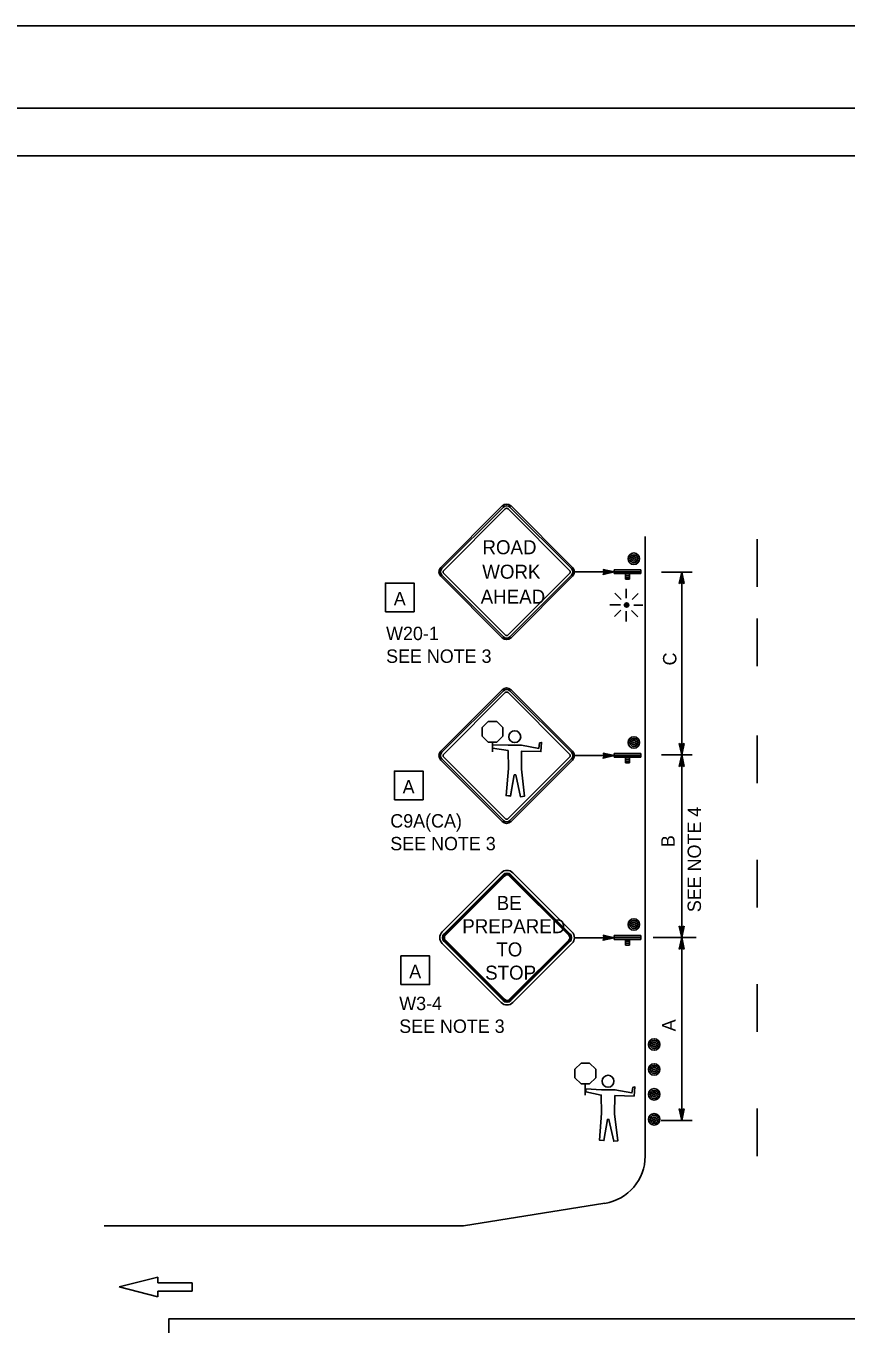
# Model space of a CAD drawing. Extents: x -893 to 867, y -474 to 712.
# Drawn here: x 9 to 438, y 33 to 712 of the extents above; entities that cross this region are included whole.
import ezdxf

# ---------------------------------------------------------------- set-up
doc = ezdxf.new("R2010")
doc.units = 0
for name, color, linetype in [('border_PLOTTING-ELEMENTS', 7, 'Continuous'), ('border_rw_22x34_Cut_Lines', 7, 'Continuous'), ('border_SHEET', 7, 'Continuous'), ('pp_PRESENTATION', 7, 'Continuous'), ('rd_PAVEMENT', 7, 'Continuous'), ('tcd_SIGN-ROADSIDE', 7, 'Continuous'), ('tcd_SIGN-ROADSIDE-anno', 7, 'Continuous'), ('temp_TRAFFIC-CONES', 7, 'Continuous'), ('temp_TRAFFIC-CONTROL-anno', 7, 'Continuous')]:
    doc.layers.add(name, color=color, linetype=linetype)

msp = doc.modelspace()

# ---------------------------------------------------------------- linework, layer by layer
at = {"layer": 'border_PLOTTING-ELEMENTS'}
for points in [[(-893.45, -474.04), (866.55, -474.04), (866.55, 711.96), (-893.45, 711.96)], [(-863.45, -431.04), (836.55, -431.04), (836.55, 668.96), (-863.45, 668.96)]]:
    msp.add_lwpolyline(points, close=True, dxfattribs=at)
at = {"layer": 'border_rw_22x34_Cut_Lines'}
msp.add_line((-863.45, 668.96), (836.55, 668.96), dxfattribs=at)
at = {"layer": 'border_SHEET'}
msp.add_line((-813.45, 643.96), (811.55, 643.96), dxfattribs=at)
at = {"layer": 'pp_PRESENTATION'}
for p, q in [((57.29, 52.39), (77.62, 57.6)), ((77.62, 57.6), (77.62, 54.51)), ((77.62, 54.51), (95.55, 54.51)), ((95.55, 54.51), (95.55, 52.39)), ((77.61, 47.17), (57.29, 52.39)), ((95.55, 50.26), (77.61, 50.26)), ((77.61, 50.26), (77.61, 47.17)), ((95.55, 52.39), (95.55, 50.26))]:
    msp.add_line(p, q, dxfattribs=at)
msp.add_lwpolyline([(39.83, -139.02), (135.07, -139.02), (199.47, -1.58), (535.92, -1.58), (578.54, -58.26), (751.49, 48.54), (751.49, 195.4), (620.54, 195.4), (620.54, 125.74), (474.81, 35.74), (83.37, 35.74), (83.37, -7.04), (39.83, -7.04)], close=True, dxfattribs=at)
at = {"layer": 'rd_PAVEMENT'}
for p, q in [((332.51, 120.83), (332.51, 444.89)), ((237.51, 84.31), (311.46, 96.15)), ((49.51, 84.31), (237.51, 84.31))]:
    msp.add_line(p, q, dxfattribs=at)
for points in [[(391.01, 418.53), (391.01, 443.53)], [(391.01, 377.03), (391.01, 402.03)], [(391.01, 315.83), (391.01, 340.83)], [(391.01, 250.83), (391.01, 275.83)], [(391.01, 185.83), (391.01, 210.83)], [(391.01, 120.83), (391.01, 145.83)]]:
    msp.add_lwpolyline(points, dxfattribs=at)
msp.add_arc((307.51, 120.83), 25, 279.0903, 0, dxfattribs=at)
at = {"layer": 'tcd_SIGN-ROADSIDE'}
for p, q in [((225.58, 428.71), (257.76, 460.88)), ((226.16, 428.13), (258.33, 460.31)), ((227.12, 427.17), (259.29, 459.35)), ((260.82, 459.35), (292.99, 427.17)), ((261.78, 460.31), (293.95, 428.13)), ((262.35, 460.88), (294.53, 428.71)), ((257.76, 391.94), (225.58, 424.11)), ((258.33, 392.51), (226.16, 424.68)), ((259.29, 393.47), (227.12, 425.64)), ((292.99, 425.64), (260.82, 393.47)), ((293.95, 424.68), (261.78, 392.51)), ((294.53, 424.11), (262.35, 391.94)), ((316.38, 425.52), (316.38, 427.48)), ((316.38, 427.48), (330.16, 427.48)), ((316.38, 426.5), (330.16, 426.5)), ((330.16, 425.52), (316.38, 425.52)), ((322.29, 425.52), (322.29, 424.53)), ((322.29, 424.53), (322.29, 422.56)), ((322.29, 424.53), (324.26, 424.53)), ((322.29, 423.55), (324.26, 423.55)), ((322.29, 422.56), (324.26, 422.56)), ((323.27, 425.52), (323.27, 425.52)), ((324.26, 424.53), (324.26, 425.52)), ((324.26, 422.56), (324.26, 424.53)), ((330.16, 425.52), (330.16, 427.48)), ((319.93, 411.92), (316.61, 415.24)), ((322.54, 412.68), (322.54, 417.62)), ((325.77, 412.05), (328.86, 415.13)), ((319.55, 409.16), (314.03, 409.16)), ((326.56, 408.97), (331.32, 408.97)), ((319.84, 406.39), (316.48, 403.03)), ((322.54, 405.85), (322.54, 400.42)), ((325.41, 406.17), (328.7, 402.88)), ((225.58, 332.62), (257.76, 364.79)), ((226.16, 332.04), (258.33, 364.21)), ((227.12, 331.08), (259.29, 363.26)), ((260.82, 363.26), (292.99, 331.08)), ((261.78, 364.21), (293.95, 332.04)), ((262.35, 364.79), (294.53, 332.62)), ((250.43, 348.19), (247.25, 345.01)), ((250.43, 348.19), (247.25, 345.01)), ((247.25, 345.01), (250.43, 348.19)), ((254.93, 348.19), (250.43, 348.19)), ((254.93, 348.19), (250.43, 348.19)), ((250.43, 348.19), (254.93, 348.19)), ((258.11, 345.01), (254.93, 348.19)), ((258.11, 345.01), (254.93, 348.19)), ((254.93, 348.19), (258.11, 345.01)), ((247.25, 345.01), (247.25, 340.51)), ((247.25, 345.01), (247.25, 340.51)), ((247.25, 340.51), (247.25, 345.01)), ((247.25, 340.51), (250.43, 337.33)), ((247.25, 340.51), (250.43, 337.33)), ((250.43, 337.33), (247.25, 340.51)), ((254.93, 337.33), (258.11, 340.51)), ((254.93, 337.33), (258.11, 340.51)), ((258.11, 340.51), (254.93, 337.33)), ((258.11, 340.51), (258.11, 345.01)), ((258.11, 340.51), (258.11, 345.01)), ((258.11, 345.01), (258.11, 340.51)), ((250.43, 337.33), (254.93, 337.33)), ((250.43, 337.33), (254.93, 337.33)), ((254.93, 337.33), (250.43, 337.33)), ((252.68, 337.31), (252.68, 332.34)), ((257.76, 295.85), (225.58, 328.02)), ((258.33, 296.42), (226.16, 328.59)), ((259.29, 297.38), (227.12, 329.55)), ((292.99, 329.55), (260.82, 297.38)), ((293.95, 328.59), (261.78, 296.42)), ((294.53, 328.02), (262.35, 295.85)), ((316.38, 329.43), (316.38, 331.39)), ((316.38, 331.39), (330.16, 331.39)), ((316.38, 330.41), (330.16, 330.41)), ((330.16, 329.43), (316.38, 329.43)), ((322.29, 329.43), (322.29, 328.44)), ((322.29, 328.44), (322.29, 326.47)), ((322.29, 328.44), (324.26, 328.44)), ((322.29, 327.46), (324.26, 327.46)), ((322.29, 326.47), (324.26, 326.47)), ((323.27, 329.43), (323.27, 329.43)), ((324.26, 328.44), (324.26, 329.43)), ((324.26, 326.47), (324.26, 328.44)), ((330.16, 329.43), (330.16, 331.39)), ((316.38, 234.21), (316.38, 236.18)), ((316.38, 236.18), (330.16, 236.18)), ((316.38, 235.2), (330.16, 235.2)), ((330.16, 234.21), (316.38, 234.21)), ((322.29, 234.21), (322.29, 233.23)), ((322.29, 233.23), (322.29, 231.26)), ((322.29, 233.23), (324.26, 233.23)), ((322.29, 232.24), (324.26, 232.24)), ((322.29, 231.26), (324.26, 231.26)), ((323.27, 234.21), (323.27, 234.21)), ((324.26, 233.23), (324.26, 234.21)), ((324.26, 231.26), (324.26, 233.23)), ((330.16, 234.21), (330.16, 236.18)), ((298.95, 169.53), (295.76, 166.35)), ((298.95, 169.53), (295.76, 166.35)), ((295.76, 166.35), (298.95, 169.53)), ((295.76, 166.35), (295.76, 161.85)), ((295.76, 166.35), (295.76, 161.85)), ((295.76, 161.85), (295.76, 166.35)), ((303.45, 169.53), (298.95, 169.53)), ((303.45, 169.53), (298.95, 169.53)), ((298.95, 169.53), (303.45, 169.53)), ((306.63, 166.35), (303.45, 169.53)), ((306.63, 166.35), (303.45, 169.53)), ((303.45, 169.53), (306.63, 166.35)), ((306.63, 161.85), (306.63, 166.35)), ((306.63, 161.85), (306.63, 166.35)), ((306.63, 166.35), (306.63, 161.85)), ((295.76, 161.85), (298.95, 158.67)), ((295.76, 161.85), (298.95, 158.67)), ((298.95, 158.67), (295.76, 161.85)), ((298.95, 158.67), (303.45, 158.67)), ((298.95, 158.67), (303.45, 158.67)), ((303.45, 158.67), (298.95, 158.67)), ((301.2, 158.65), (301.2, 152.75)), ((303.45, 158.67), (306.63, 161.85)), ((303.45, 158.67), (306.63, 161.85)), ((306.63, 161.85), (303.45, 158.67))]:
    msp.add_line(p, q, dxfattribs=at)
for points in [[(322.74, 407.99), (321.69, 409.04)], [(323.01, 408.01), (321.71, 409.31)], [(323.23, 408.07), (321.77, 409.53)], [(322.38, 408.07), (321.77, 408.68)], [(323.42, 408.17), (321.87, 409.71)], [(323.58, 408.29), (321.99, 409.87)], [(323.71, 408.44), (322.14, 410.01)], [(323.82, 408.62), (322.32, 410.11)], [(323.89, 408.82), (322.52, 410.19)], [(323.93, 409.07), (322.77, 410.23)], [(323.89, 409.38), (323.09, 410.19)], [(277.63, 332.48), (277.97, 332.82)], [(262.06, 309.2), (262.14, 309.29)], [(257.22, 269.04), (226.33, 238.16)], [(258.24, 268.03), (227.35, 237.14)], [(258.58, 267.69), (227.69, 236.8)], [(258.92, 267.35), (228.03, 236.46)], [(292.52, 236.46), (261.63, 267.35)], [(292.86, 236.8), (261.97, 267.69)], [(293.19, 237.14), (262.31, 268.03)], [(294.21, 238.16), (263.33, 269.04)], [(226.33, 232.05), (257.22, 201.16)], [(227.35, 233.07), (258.24, 202.18)], [(227.69, 233.41), (258.58, 202.52)], [(228.03, 233.75), (258.92, 202.86)], [(261.63, 202.86), (292.52, 233.75)], [(261.97, 202.52), (292.86, 233.41)], [(262.31, 202.18), (293.19, 233.07)], [(263.33, 201.16), (294.21, 232.05)], [(326.41, 152.27), (326.75, 152.61)], [(310.84, 128.99), (310.92, 129.08)]]:
    msp.add_lwpolyline(points, dxfattribs=at)
for points in [[(252.62, 334.25), (252.62, 335.96), (260.88, 335.74), (267.88, 335.74), (276.81, 334.12), (277.25, 336.93), (278.34, 337.24), (277.95, 332.47), (267.88, 332.73), (267.74, 323.22), (269.38, 309.04), (267.27, 308.8), (264.78, 320.26), (264, 320.26), (262.13, 309.19), (259.79, 309.43), (260.96, 323.53), (260.8, 332.96)], [(278.34, 337.24), (277.95, 332.47), (267.88, 332.73), (267.74, 323.22), (269.38, 309.04), (267.27, 308.8), (264.78, 320.26), (264, 320.26), (262.14, 309.29), (259.79, 309.43), (260.96, 323.53), (260.8, 332.96), (252.62, 334.25), (252.62, 335.96), (260.88, 335.74), (267.88, 335.74), (276.81, 334.12), (277.25, 336.93)], [(301.4, 154.39), (301.4, 156.1), (309.66, 155.53), (316.66, 155.53), (325.58, 153.92), (326.02, 156.73), (327.11, 157.04), (326.72, 152.26), (316.66, 152.52), (316.52, 143.01), (318.15, 128.83), (316.05, 128.6), (313.56, 140.05), (312.78, 140.05), (310.91, 128.98), (308.57, 129.22), (309.74, 143.32), (309.58, 152.75)], [(327.11, 157.04), (326.72, 152.26), (316.66, 152.52), (316.52, 143.01), (318.15, 128.83), (316.05, 128.6), (313.56, 140.05), (312.78, 140.05), (310.92, 129.08), (308.57, 129.22), (309.74, 143.32), (309.58, 152.75), (301.4, 154.39), (301.4, 156.1), (309.66, 155.53), (316.66, 155.53), (325.58, 153.92), (326.02, 156.73)]]:
    msp.add_lwpolyline(points, close=True, dxfattribs=at)
for centre, radius in [((322.81, 409.11), 1.12), ((264.31, 340.21), 3.11), ((264.31, 340.21), 3.11), ((313.09, 160), 3.11), ((313.09, 160), 3.11)]:
    msp.add_circle(centre, radius, dxfattribs=at)
for centre, radius, start, end in [((260.05, 458.58), 3.25, 45, 135), ((260.05, 458.58), 2.44, 45, 135), ((260.05, 458.58), 1.08, 45, 135), ((227.88, 426.41), 3.25, 135, 225), ((227.88, 426.41), 2.44, 135, 225), ((292.23, 426.41), 2.44, 315, 45), ((292.23, 426.41), 3.25, 315, 45), ((227.88, 426.41), 1.08, 135, 225), ((292.23, 426.41), 1.08, 315, 45), ((260.05, 394.23), 3.25, 225, 315), ((260.05, 394.23), 2.44, 225, 315), ((260.05, 394.23), 1.08, 225, 315), ((260.05, 362.49), 3.25, 45, 135), ((260.05, 362.49), 2.44, 45, 135), ((260.05, 362.49), 1.08, 45, 135), ((227.88, 330.32), 3.25, 135, 225), ((227.88, 330.32), 2.44, 135, 225), ((227.88, 330.32), 1.08, 135, 225), ((292.23, 330.32), 1.08, 315, 45), ((292.23, 330.32), 2.44, 315, 45), ((292.23, 330.32), 3.25, 315, 45), ((260.05, 298.14), 3.25, 225, 315), ((260.05, 298.14), 2.44, 225, 315), ((260.05, 298.14), 1.08, 225, 315), ((260.27, 265.99), 4.32, 45, 135), ((260.27, 265.99), 2.88, 45, 135), ((260.27, 265.99), 2.4, 45, 135), ((260.27, 265.99), 1.92, 45, 135), ((229.39, 235.1), 4.32, 135, 224.99989), ((291.16, 235.1), 4.32, 315, 45), ((229.39, 235.1), 2.88, 135, 224.99989), ((229.39, 235.1), 2.4, 135, 224.99989), ((229.39, 235.1), 1.92, 135, 224.99989), ((291.16, 235.1), 1.92, 315, 45), ((291.16, 235.1), 2.4, 315, 45), ((291.16, 235.1), 2.88, 315, 45), ((260.27, 204.22), 4.32, 225, 315), ((260.27, 204.22), 2.88, 225, 315), ((260.27, 204.22), 2.4, 225, 315), ((260.27, 204.22), 1.92, 225, 315)]:
    msp.add_arc(centre, radius, start, end, dxfattribs=at)
at = {"layer": 'tcd_SIGN-ROADSIDE-anno'}
for p, q in [((357.12, 426.29), (341.06, 426.29)), ((350.28, 420.29), (351.62, 426.29)), ((351.62, 421.09), (350.28, 420.29)), ((350.64, 420.51), (351.62, 424.91)), ((351, 420.74), (351.62, 423.53)), ((351.35, 420.92), (351.62, 422.15)), ((351.62, 330.7), (351.62, 426.29)), ((351.62, 426.29), (351.62, 426.29)), ((351.62, 426.29), (352.95, 420.29)), ((351.62, 423.53), (352.25, 420.7)), ((351.62, 422.15), (351.89, 420.94)), ((352.95, 420.29), (351.62, 421.09)), ((351.63, 424.9), (352.59, 420.53)), ((350.28, 420.29), (350.28, 420.29)), ((352.95, 420.29), (352.95, 420.29)), ((351.62, 330.7), (350.29, 336.7)), ((350.29, 336.7), (350.29, 336.7)), ((350.29, 336.7), (351.62, 335.9)), ((351.62, 332.09), (350.65, 336.47)), ((351.63, 333.47), (351, 336.29)), ((351.63, 334.85), (351.36, 336.06)), ((351.62, 335.9), (352.96, 336.7)), ((352.96, 336.7), (351.62, 330.7)), ((352.61, 336.49), (351.62, 332.08)), ((352.25, 336.25), (351.63, 333.47)), ((351.9, 336.08), (351.63, 334.85)), ((352.96, 336.7), (352.96, 336.7)), ((357.12, 330.7), (341.06, 330.7)), ((350.28, 324.7), (351.62, 330.7)), ((350.64, 324.92), (351.62, 329.32)), ((351, 325.15), (351.62, 327.94)), ((351.35, 325.33), (351.62, 326.56)), ((351.62, 235.11), (351.62, 330.7)), ((351.62, 330.7), (351.62, 330.7)), ((351.62, 330.7), (352.95, 324.7)), ((351.62, 330.7), (351.62, 330.7)), ((351.62, 327.94), (352.25, 325.11)), ((351.62, 326.56), (351.89, 325.35)), ((351.63, 329.31), (352.59, 324.94)), ((351.62, 325.5), (350.28, 324.7)), ((350.28, 324.7), (350.28, 324.7)), ((352.95, 324.7), (351.62, 325.5)), ((352.95, 324.7), (352.95, 324.7)), ((351.62, 235.11), (350.29, 241.11)), ((350.29, 241.11), (350.29, 241.11)), ((350.29, 241.11), (351.62, 240.31)), ((351.62, 236.5), (350.65, 240.88)), ((351.63, 237.88), (351, 240.7)), ((351.63, 239.26), (351.36, 240.47)), ((351.62, 240.31), (352.96, 241.11)), ((352.96, 241.11), (351.62, 235.11)), ((352.61, 240.9), (351.62, 236.49)), ((352.25, 240.66), (351.63, 237.88)), ((351.9, 240.49), (351.63, 239.26)), ((352.96, 241.11), (352.96, 241.11)), ((359.19, 235.11), (336.65, 235.11)), ((350.28, 229.11), (351.62, 235.11)), ((350.64, 229.33), (351.62, 233.73)), ((351, 229.56), (351.62, 232.35)), ((351.35, 229.74), (351.62, 230.97)), ((351.62, 235.11), (351.62, 235.11)), ((351.62, 235.11), (352.95, 229.11)), ((351.62, 235.11), (351.62, 235.11)), ((351.62, 139.52), (351.62, 235.11)), ((351.62, 232.35), (352.25, 229.53)), ((351.62, 230.97), (351.89, 229.76)), ((351.63, 233.72), (352.59, 229.35)), ((351.62, 229.91), (350.28, 229.11)), ((350.28, 229.11), (350.28, 229.11)), ((352.95, 229.11), (351.62, 229.91)), ((352.95, 229.11), (352.95, 229.11)), ((351.62, 139.52), (350.29, 145.52)), ((350.29, 145.52), (350.29, 145.52)), ((350.29, 145.52), (351.62, 144.72)), ((351.62, 140.91), (350.65, 145.29)), ((351.63, 142.29), (351, 145.11)), ((351.63, 143.67), (351.36, 144.88)), ((351.62, 144.72), (352.96, 145.52)), ((352.96, 145.52), (351.62, 139.52)), ((352.61, 145.31), (351.62, 140.9)), ((352.25, 145.07), (351.63, 142.29)), ((351.9, 144.9), (351.63, 143.67)), ((352.96, 145.52), (352.96, 145.52)), ((357.12, 139.52), (340.82, 139.52)), ((351.62, 139.52), (351.62, 139.52))]:
    msp.add_line(p, q, dxfattribs=at)
at = {"layer": 'temp_TRAFFIC-CONES'}
for centre, radius in [((326.59, 433.3), 3), ((326.59, 433.3), 2.1), ((326.59, 433.3), 1.2), ((326.59, 433.3), 0.3), ((326.59, 337.21), 3), ((326.59, 337.21), 2.1), ((326.59, 337.21), 1.2), ((326.59, 337.21), 0.3), ((326.59, 242), 3), ((326.59, 242), 2.1), ((326.59, 242), 1.2), ((326.59, 242), 0.3), ((337.23, 179.23), 3), ((337.23, 179.23), 2.1), ((337.23, 179.23), 1.2), ((337.23, 179.23), 0.3), ((337.23, 166.19), 3), ((337.23, 166.19), 2.1), ((337.23, 166.19), 1.2), ((337.23, 166.19), 0.3), ((337.23, 153.14), 3), ((337.23, 153.14), 2.1), ((337.23, 153.14), 1.2), ((337.23, 153.14), 0.3), ((337.23, 140.1), 3), ((337.23, 140.1), 2.1), ((337.23, 140.1), 1.2), ((337.23, 140.1), 0.3)]:
    msp.add_circle(centre, radius, dxfattribs=at)
at = {"layer": 'temp_TRAFFIC-CONTROL-anno'}
for p, q in [((316.38, 426.41), (295.48, 426.41)), ((316.38, 330.32), (295.48, 330.32)), ((316.38, 235.1), (295.48, 235.1))]:
    msp.add_line(p, q, dxfattribs=at)
for points in [[(310.47, 427.69), (316.38, 426.41), (310.49, 425.06), (310.69, 425.41), (315.02, 426.4), (310.68, 427.34), (310.89, 427), (313.67, 426.39), (310.9, 425.76), (311.11, 426.11), (312.31, 426.39), (311.1, 426.65), (311.27, 426.38), (310.49, 425.06), (311.27, 426.38)], [(196.68, 405.6), (196.68, 420.6), (211.68, 420.6), (211.68, 405.6)], [(310.47, 331.6), (316.38, 330.32), (310.49, 328.97), (310.69, 329.32), (315.02, 330.31), (310.68, 331.25), (310.89, 330.91), (313.67, 330.3), (310.9, 329.67), (311.11, 330.02), (312.31, 330.3), (311.1, 330.56), (311.27, 330.29), (310.49, 328.97), (311.27, 330.29)], [(201.31, 307.22), (201.31, 322.22), (216.31, 322.22), (216.31, 307.22)], [(310.47, 236.39), (316.38, 235.1), (310.49, 233.76), (310.69, 234.11), (315.02, 235.09), (310.68, 236.04), (310.89, 235.69), (313.67, 235.09), (310.9, 234.46), (311.11, 234.81), (312.31, 235.08), (311.1, 235.34), (311.27, 235.07), (310.49, 233.76), (311.27, 235.07)], [(204.76, 210.6), (204.76, 225.6), (219.76, 225.6), (219.76, 210.6)]]:
    msp.add_lwpolyline(points, close=True, dxfattribs=at)

# ---------------------------------------------------------------- texts
at = {"layer": 'tcd_SIGN-ROADSIDE'}
for s, p in [('ROAD', (247.39, 435.65)), ('WORK', (247.28, 422.86)), ('AHEAD', (246.47, 409.81)), ('BE', (254.86, 249.61)), ('PREPARED', (236.85, 237.45)), ('TO', (254.66, 225.3)), ('STOP', (248.81, 213.14))]:
    msp.add_text(s, height=7.321, dxfattribs=at).set_placement(p)
at = {"layer": 'tcd_SIGN-ROADSIDE-anno'}
for s, p in [('C', (348.84, 377.48)), ('SEE NOTE 4', (361.71, 248.43)), ('B', (347.94, 282.46)), ('A', (348.39, 186.11))]:
    msp.add_text(s, height=7, rotation=90, dxfattribs=at).set_placement(p)
at = {"layer": 'temp_TRAFFIC-CONTROL-anno'}
for s, p in [('A', (201.02, 408.9)), ('W20-1', (197, 390.74)), ('SEE NOTE 3', (197, 378.84)), ('A', (205.65, 310.52)), ('C9A(CA)', (199.2, 292.7)), ('SEE NOTE 3', (199.2, 280.8)), ('A', (209.1, 213.9)), ('W3-4', (203.87, 197.2)), ('SEE NOTE 3', (203.87, 185.3))]:
    msp.add_text(s, height=7, dxfattribs=at).set_placement(p)

doc.saveas('drawing.dxf')
